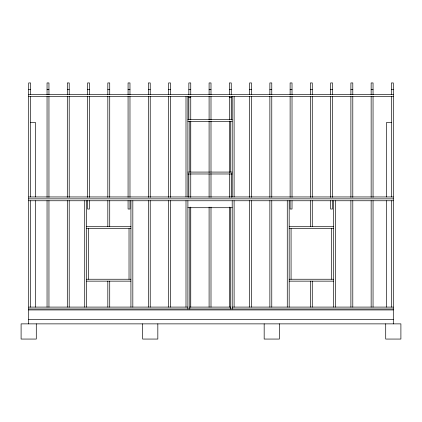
<?xml version="1.0" encoding="UTF-8"?>
<svg xmlns="http://www.w3.org/2000/svg" width="422" height="422" viewBox="0 0 422 422"><rect width="100%" height="100%" fill="white"/><g stroke="black" fill="none" stroke-linecap="round" stroke-linejoin="round"><path stroke-width="0.63" d="M28.696 89.343L30.595 89.343M47.053 89.343L48.952 89.343M67.309 89.343L69.208 89.343M87.565 89.343L89.464 89.343M107.821 89.343L109.72 89.343M128.077 89.343L129.976 89.343M148.333 89.343L150.232 89.343M168.589 89.343L170.488 89.343M188.845 89.343L190.744 89.343M209.101 89.343L211 89.343M229.357 89.343L231.256 89.343M249.613 89.343L251.512 89.343M269.869 89.343L271.768 89.343M290.125 89.343L292.024 89.343M310.381 89.343L312.28 89.343M330.637 89.343L332.536 89.343M350.893 89.343L352.792 89.343M371.149 89.343L373.048 89.343M391.405 89.343L393.304 89.343M28.696 94.676L393.304 94.676M28.696 96.575L393.304 96.575M188.845 97.661L190.744 97.661M229.357 97.661L231.256 97.661M187.895 119.542L232.205 119.542M187.895 121.441L232.205 121.441M30.595 122.66L35.659 122.66L35.659 196.953M391.405 122.66L386.341 122.66L386.341 196.953M187.895 172.081L232.205 172.081M187.895 173.98L232.205 173.98M28.696 196.953L393.304 196.953M28.696 198.852L393.304 198.852M28.696 200.751L393.304 200.751M187.895 207.714L232.205 207.714M86.615 226.704L130.925 226.704M289.175 226.704L333.486 226.704M86.615 228.603L130.925 228.603M289.175 228.603L333.486 228.603M86.615 279.243L130.925 279.243M289.175 279.243L333.486 279.243M86.615 281.142L130.925 281.142M289.175 281.142L333.486 281.142M28.696 307.095L187.895 307.095M189.478 307.095L230.623 307.095M232.205 307.095L393.304 307.095M28.696 308.994L393.304 308.994M28.696 309.943L393.304 309.943M28.696 319.438L393.304 319.438M393.304 323.869L393.304 82.939L391.405 82.939L391.405 94.776M391.405 96.469L391.405 196.953M391.405 200.751L391.405 307.095M386.341 200.751L386.341 307.095M385.708 323.869L385.708 339.061L400.9 339.061L400.9 323.869L21.1 323.869L21.1 339.061L36.292 339.061L36.292 323.869M373.048 94.776L373.048 82.939L371.149 82.939L371.149 94.776M373.048 96.469L373.048 197.369M373.048 200.656L373.048 307.095M371.149 96.469L371.149 197.369M371.149 200.656L371.149 307.095M352.792 94.776L352.792 82.939L350.893 82.939L350.893 94.776M352.792 96.469L352.792 197.369M352.792 200.656L352.792 307.095M350.893 96.469L350.893 197.369M350.893 200.656L350.893 307.095M335.384 200.751L335.384 307.095M333.486 200.751L333.486 307.095M332.536 94.776L332.536 82.939L330.637 82.939L330.637 94.776M332.536 96.469L332.536 197.369M332.536 200.656L332.536 209.027L330.637 209.027L330.637 200.656M331.587 228.603L331.587 279.243M330.637 96.469L330.637 197.369M312.28 94.776L312.28 82.939L310.381 82.939L310.381 94.776M312.28 96.469L312.28 197.369M312.28 200.656L312.28 226.704M312.28 281.142L312.28 307.095M310.381 96.469L310.381 197.369M310.381 200.656L310.381 226.704M310.381 281.142L310.381 307.095M292.024 94.776L292.024 82.939L290.125 82.939L290.125 94.776M292.024 96.469L292.024 197.369M292.024 200.656L292.024 209.027L290.125 209.027L290.125 200.656M291.074 228.603L291.074 279.243M290.125 96.469L290.125 197.369M289.175 200.751L289.175 307.095M287.276 200.751L287.276 307.095M279.364 323.869L279.364 339.061L264.172 339.061L264.172 323.869M271.768 94.776L271.768 82.939L269.869 82.939L269.869 94.776M271.768 96.469L271.768 197.369M271.768 200.656L271.768 307.095M269.869 96.469L269.869 197.369M269.869 200.656L269.869 307.095M251.512 94.776L251.512 82.939L249.613 82.939L249.613 94.776M251.512 96.469L251.512 197.369M251.512 200.656L251.512 307.095M249.613 96.469L249.613 197.369M249.613 200.656L249.613 307.095M234.105 96.575L234.105 196.953M234.105 200.751L234.105 307.095M232.205 96.575L232.205 196.953M232.205 200.751L232.205 308.994M231.256 94.776L231.256 82.939L229.357 82.939L229.357 94.776M231.256 96.469L231.256 119.769M231.256 173.4L231.256 197.369M230.306 121.441L230.306 172.081M230.306 207.714L230.306 308.994M229.357 96.469L229.357 119.769M229.357 121.082L229.357 172.624M229.357 173.695L229.357 197.369M229.357 207.107L229.357 307.095M211 94.776L211 82.939L209.101 82.939L209.101 94.776M211 96.469L211 119.769M211 121.082L211 172.376M211 173.4L211 197.369M211 207.107L211 307.095M209.101 96.469L209.101 119.769M209.101 121.082L209.101 172.624M209.101 173.695L209.101 197.369M209.101 207.107L209.101 307.095M190.744 94.776L190.744 82.939L188.845 82.939L188.845 94.776M190.744 96.469L190.744 119.769M190.744 121.082L190.744 172.376M190.744 173.4L190.744 197.369M190.744 207.107L190.744 307.095M189.794 121.441L189.794 172.081M189.794 207.714L189.794 308.994M188.845 96.469L188.845 119.769M188.845 173.695L188.845 197.369M187.895 96.575L187.895 196.953M187.895 200.751L187.895 308.994M185.996 96.575L185.996 196.953M185.996 200.751L185.996 307.095M170.488 94.776L170.488 82.939L168.589 82.939L168.589 94.776M170.488 96.469L170.488 197.369M170.488 200.656L170.488 307.095M168.589 96.469L168.589 197.369M168.589 200.656L168.589 307.095M157.828 323.869L157.828 339.061L142.636 339.061L142.636 323.869M150.232 94.776L150.232 82.939L148.333 82.939L148.333 94.776M150.232 96.469L150.232 197.369M150.232 200.656L150.232 307.095M148.333 96.469L148.333 197.369M148.333 200.656L148.333 307.095M132.825 200.751L132.825 307.095M130.925 200.751L130.925 307.095M129.976 94.776L129.976 82.939L128.077 82.939L128.077 94.776M129.976 96.469L129.976 197.369M129.976 200.656L129.976 209.027L128.077 209.027L128.077 200.656M129.026 228.603L129.026 279.243M128.077 96.469L128.077 197.369M109.72 94.776L109.72 82.939L107.821 82.939L107.821 94.776M109.72 96.469L109.72 197.369M109.72 200.656L109.72 226.704M109.72 281.142L109.72 307.095M107.821 96.469L107.821 197.369M107.821 200.656L107.821 226.704M107.821 281.142L107.821 307.095M89.464 94.776L89.464 82.939L87.565 82.939L87.565 94.776M89.464 96.469L89.464 197.369M89.464 200.656L89.464 209.027L87.565 209.027L87.565 200.656M88.514 228.603L88.514 279.243M87.565 96.469L87.565 197.369M86.615 200.751L86.615 307.095M84.716 200.751L84.716 307.095M69.208 94.776L69.208 82.939L67.309 82.939L67.309 94.776M69.208 96.469L69.208 197.369M69.208 200.656L69.208 307.095M67.309 96.469L67.309 197.369M67.309 200.656L67.309 307.095M48.952 94.776L48.952 82.939L47.053 82.939L47.053 94.776M48.952 96.469L48.952 197.369M48.952 200.656L48.952 307.095M47.053 96.469L47.053 197.369M47.053 200.656L47.053 307.095M35.659 200.751L35.659 307.095M30.595 94.776L30.595 82.939L28.696 82.939L28.696 323.869M30.595 96.469L30.595 196.953M30.595 200.751L30.595 307.095"/></g></svg>
